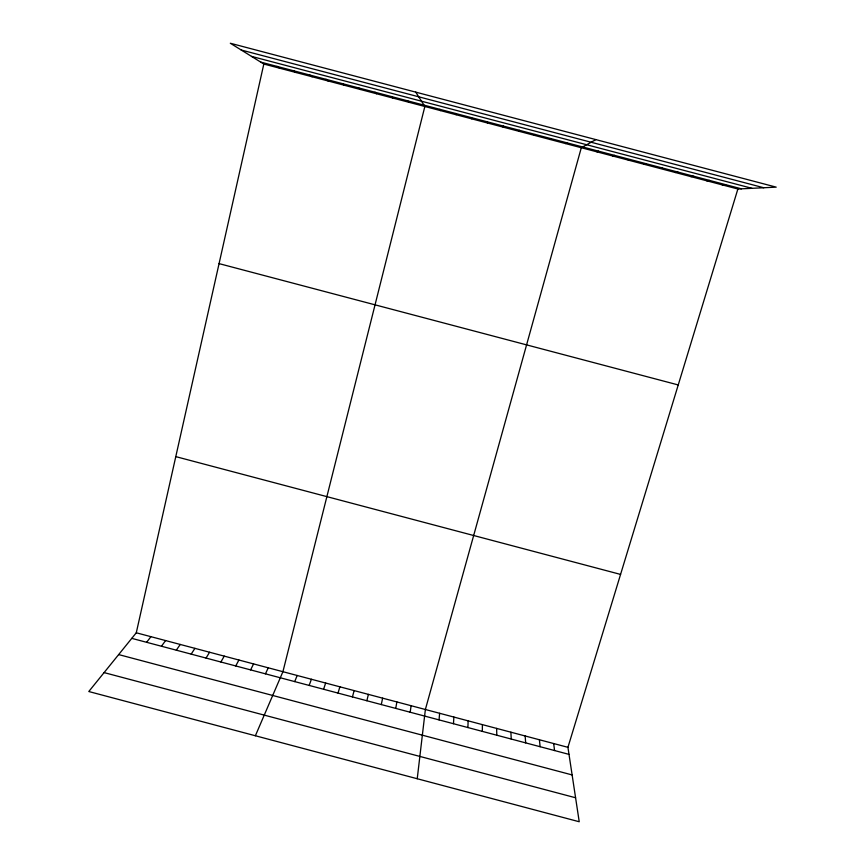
<?xml version="1.0" encoding="UTF-8"?>
<svg xmlns="http://www.w3.org/2000/svg" width="865" height="865" viewBox="0 0 865 865"><rect width="100%" height="100%" fill="white"/><g stroke="black" fill="none" stroke-linecap="round" stroke-linejoin="round"><path stroke-width="1.3" d="M482.346 731.379L482.389 724.621M487.417 122.981L487.449 121.868M467.911 727.552L468.127 720.837M453.476 723.724L453.876 717.063M439.042 719.885L439.625 713.279M417.233 778.738L425.375 709.495L581.302 147.731L595.877 139.611M410.172 712.23L411.124 705.71M395.738 708.403L396.873 701.937M381.303 704.564L382.622 698.152M737.877 189.003L567.937 747.328L579.226 821.75L88.792 691.524L136.281 632.791L263.825 64.032L230.317 43.25L776.208 187.143L737.877 189.003L263.825 64.032M366.868 700.737L368.382 694.368M503.062 127.101L503.322 126.052M352.444 696.909L354.131 690.594M338.01 693.081L339.891 686.81M323.586 689.254L325.651 683.036M309.162 685.426L311.4 679.252M294.738 681.598L297.16 675.479M255.38 735.758L282.92 671.694L424.856 106.482L415.73 92.123M265.458 673.824L268.258 667.802M518.708 131.231L519.184 130.237M250.601 669.888L253.586 663.909M235.734 665.942L238.913 660.017M220.889 661.995L224.251 656.124M206.032 658.06L209.59 652.242M191.176 654.113L194.928 648.35M176.319 650.177L180.255 644.457M161.474 646.231L165.593 640.565M534.354 135.351L535.057 134.41M146.628 642.295L150.942 636.672M549.999 139.481L550.918 138.595M565.645 143.601L566.791 142.779M596.947 151.851L598.537 151.148M612.604 155.981L614.409 155.332M628.26 160.112L630.293 159.528M643.917 164.231L646.166 163.712M659.573 168.361L662.049 167.897M675.23 172.492L677.933 172.081M690.886 176.622L693.817 176.265M706.554 180.742L709.7 180.45M722.21 184.872L725.584 184.645M241.205 50.008L763.752 187.748M251.499 56.387L751.977 188.321M260.689 62.085L741.467 188.829M219.072 263.62L678.236 384.947M175.79 456.623L620.573 574.414M136.281 632.791L567.937 747.328M131.772 638.359L569.008 754.377M118.656 654.578L572.122 774.932M104.092 672.602L575.593 797.768M277.016 66.389L279.925 68.281M293.343 70.692L296.025 72.519M309.67 74.996L312.124 76.769M325.997 79.299L328.224 81.007M342.324 83.613L344.324 85.257M358.661 87.916L360.435 89.495M374.999 92.22L376.535 93.744M391.326 96.523L392.645 97.994M407.664 100.837L408.756 102.243M439.863 109.325L440.501 110.612M455.725 113.499L456.136 114.731M471.587 117.683L471.782 118.851M553.676 743.543L554.562 750.55M539.414 739.759L540.117 746.711M525.152 735.974L525.671 742.884M510.901 732.19L511.237 739.045M496.64 728.406L496.791 735.218"/></g></svg>
